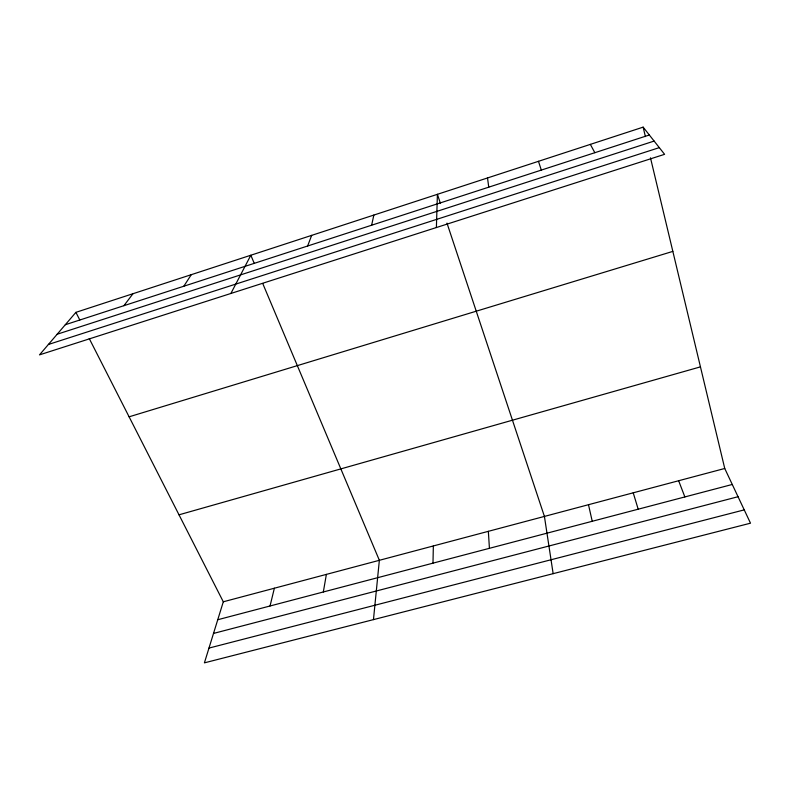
<?xml version="1.0" encoding="UTF-8"?>
<svg xmlns="http://www.w3.org/2000/svg" width="790" height="790" viewBox="0 0 790 790"><rect width="100%" height="100%" fill="white"/><g stroke="black" fill="none" stroke-linecap="round" stroke-linejoin="round"><path stroke-width="1.19" d="M432.989 563.151L433.345 545.949M436.386 227.54L437.413 194.31L440.474 203.524M373.463 619.617L379.358 560.298L262.734 283.501M323.327 591.977L326.379 574.389M371.636 225.209L373.848 215.068M270.042 605.989L274.367 588.214M89.24 338.535L223.303 601.792L204.403 662.859L750.5 523.187L724.746 468.48L650.476 157.832M307.626 246.006L311.665 235.361M230.887 293.465L250.825 255.229L254.163 263.149M183.813 286.227L191.279 274.673M123.912 305.691L132.987 293.702M75.909 312.346L39.5 354.868L664.587 154.327L643.139 127.141L75.909 312.346L79.79 319.98M65.303 324.729L649.341 135.001M57.157 334.239L654.13 141.074M48.388 344.479L659.304 147.631M129.106 416.814L672.843 251.388M179.014 514.813L700.454 366.866M223.303 601.792L724.746 468.48M217.754 619.735L732.271 484.468M213.507 633.432L738.038 496.722M208.975 648.086L744.229 509.876M590.347 144.373L594.84 152.707M678.64 480.735L684.861 496.93M446.982 223.116L544.419 516.413L553.148 573.668M538.474 161.308L541.318 170.097M633.225 492.812L638.192 509.204M643.139 127.141L645.39 136.581M588.491 504.701L592.233 521.282M487.509 177.957L488.753 187.171M488.348 531.324L489.425 548.309"/></g></svg>
